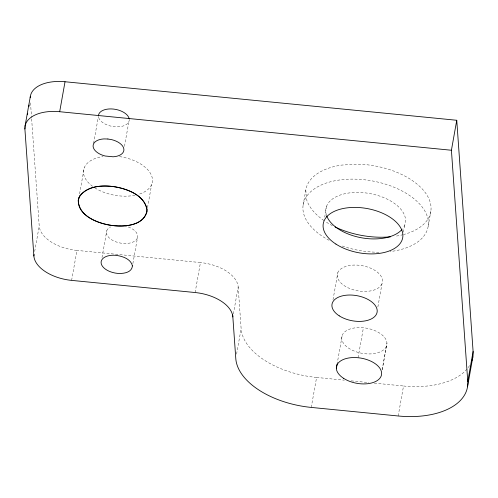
<?xml version="1.0" encoding="UTF-8"?>
<svg xmlns="http://www.w3.org/2000/svg" width="498" height="498" viewBox="0 0 498 498"><rect width="100%" height="100%" fill="white"/><g stroke="black" fill="none" stroke-linecap="round" stroke-linejoin="round"><path stroke-width="0.37" stroke-dasharray="2.49 1.87" d="M132.86 263.685L137.398 238.206C139.054 231.389 130.949 227.524 125.546 226.092M34.679 251.484L39.218 226.011L31.604 118.375M79.587 193.871L84.255 167.645M93.605 143.349L98.405 116.376M71.612 280.386L76.947 250.413A36.678 20.455 10.1 0 1 39.218 226.011M102.003 257.566L106.802 230.586M124.469 146.362L128.87 121.63M147.514 207.697L151.647 184.465M195.116 292.531L200.451 262.558L76.947 250.413M233.381 313.939L238.181 286.966A36.678 20.455 10.1 0 0 200.451 262.558M236.587 354.115L241.125 328.643L238.181 286.966M303.133 205.039L305.803 190.049A63.414 35.37 10.1 0 1 341.678 165.081L357.284 164.147A63.414 35.37 10.1 0 1 426.338 194.127A63.414 35.37 10.1 0 1 403.959 234.44M324.702 217.19L326.707 205.948M311.25 407.42L316.591 377.447A73.362 40.911 10.1 0 1 241.125 328.643M333.013 299.703L337.812 272.73M337.028 364.468L342.232 335.247M358.068 357.732L363.409 327.759M377.864 306.986L381.997 283.754A22.889 12.761 10.1 0 0 353.163 265.104A22.889 12.761 10.1 0 0 344.56 285.864A22.889 12.761 10.1 0 0 381.997 283.754M403.392 232.136L404.594 225.395M382.147 369.964L386.952 342.985M382.283 369.504L386.417 346.278A22.889 12.761 10.1 0 0 357.583 327.622A22.889 12.761 10.1 0 0 348.98 348.382A22.889 12.761 10.1 0 0 386.417 346.278M428.162 226.304L430.832 211.314M398.195 415.973L403.529 386A73.355 40.911 10.1 0 0 469.857 365.084M137.398 238.206C134.566 243.248 127.936 243.696 122.776 243.398A15.843 8.84 10.1 0 1 107.892 236.426A15.843 8.84 10.1 0 1 110.562 226.945M316.591 377.447L344.286 380.173M351.215 380.852L368.906 382.595M374.297 383.124L403.529 386M305.803 190.049L306.556 199.468A63.414 35.37 10.1 0 0 324.453 220.919M30.515 102.887L31.555 117.596M119.557 156.596A34.91 19.472 10.1 0 1 151.099 174.555A34.91 19.472 10.1 0 1 137.915 194.537M135.02 195.241A34.91 19.472 10.1 0 1 95.149 188.063M92.628 186.358A34.91 19.472 10.1 0 1 103.074 156.49M403.237 234.626A63.414 35.37 10.1 0 1 394.964 236.289M332.446 225.656A63.414 35.37 10.1 0 1 325.082 221.336M129.237 119.396A15.575 8.678 10.1 0 1 114.459 126.716A15.575 8.678 10.1 0 1 98.442 116.364M119.402 225.264A15.843 8.84 10.1 0 1 120.759 225.326M326.42 215.111A40.344 22.503 10.1 0 1 369.248 193.454A40.344 22.503 10.1 0 1 402.913 228.352M329.078 240.279A63.414 35.37 10.1 0 1 322.144 184.621A63.414 35.37 10.1 0 1 418.003 202.325A63.414 35.37 10.1 0 1 390.164 251.558M378.972 252.225A63.414 35.37 10.1 0 1 341.423 245.707"/><path stroke-width="0.75" d="M25.018 126.299L30.359 96.326M30.216 97.658A36.678 20.455 10.1 0 1 65.026 81.747L456.753 120.273L473.1 351.457L467.759 381.431A73.355 40.911 10.1 0 1 398.195 415.986L311.25 407.42A73.362 40.911 10.1 0 1 235.791 358.61L232.846 316.94A36.678 20.455 10.1 0 0 195.116 292.531L71.612 280.386A36.678 20.455 10.1 0 1 33.876 255.984L24.9 128.988L25.168 127.488M25.435 125.988L25.703 124.494M27.434 114.752L27.701 113.251M28.903 106.51L29.17 105.01M33.876 255.984L34.144 254.484M24.894 128.988A36.678 20.455 10.1 0 1 59.685 111.72L65.026 81.747M336.362 368.508L337.165 364.013M467.759 381.431L451.418 150.247L456.753 120.273M467.522 386.809L472.863 356.836M59.685 111.714L451.418 150.247M232.703 314.948L232.846 316.94M402.01 229.466A40.344 22.503 10.1 0 1 361.473 237.783A40.344 22.503 10.1 0 1 326.657 215.79M98.448 115.604A15.575 8.678 10.1 0 1 113.388 109.062A15.575 8.678 10.1 0 1 129.163 118.817M390.656 236.805A63.414 35.37 10.1 0 1 335.042 226.951M473.094 351.457A73.355 40.911 10.1 0 1 471.942 360.558M78.914 197.619C75.042 213.654 95.174 222.102 107.605 224.754C120.889 227.418 145.173 227.213 147.122 209.421C144.352 196.088 129.654 189.863 117.628 187.304C104.505 184.82 86.783 184.814 78.914 197.619M132.431 265.901C131.814 272.885 122.956 273.807 117.435 273.365A15.843 8.84 10.1 0 1 101.106 262.838A15.843 8.84 10.1 0 1 116.102 255.356C122.464 256.24 130.775 258.798 132.431 265.901M79.985 195.608L78.167 200.42C79.176 217.352 99.7 224.15 114.005 225.694C125.938 226.939 143.175 225.177 147.059 211.631C146.157 195.222 126.828 188.636 113.152 186.532C101.642 185.156 87.853 186.022 79.985 195.608M107.879 139.004L103.914 138.917A15.575 8.684 10.1 0 0 93.107 146.337A15.575 8.684 10.1 0 0 105.122 156.005L113.09 156.789A15.575 8.684 10.1 0 0 123.896 149.369A15.575 8.684 10.1 0 0 111.882 139.701L107.879 139.004M343.639 378.356A22.889 12.761 10.1 0 0 381.082 376.251A22.889 12.761 10.1 0 0 352.242 357.595A22.889 12.761 10.1 0 0 343.639 378.356M339.219 315.838A22.889 12.761 10.1 0 0 376.662 313.728A22.889 12.761 10.1 0 0 347.822 295.077A22.889 12.761 10.1 0 0 339.219 315.838M335.926 244.088A40.344 22.503 10.1 0 0 401.923 240.378A40.344 22.503 10.1 0 0 351.09 207.504A40.344 22.503 10.1 0 0 335.926 244.088"/></g></svg>
